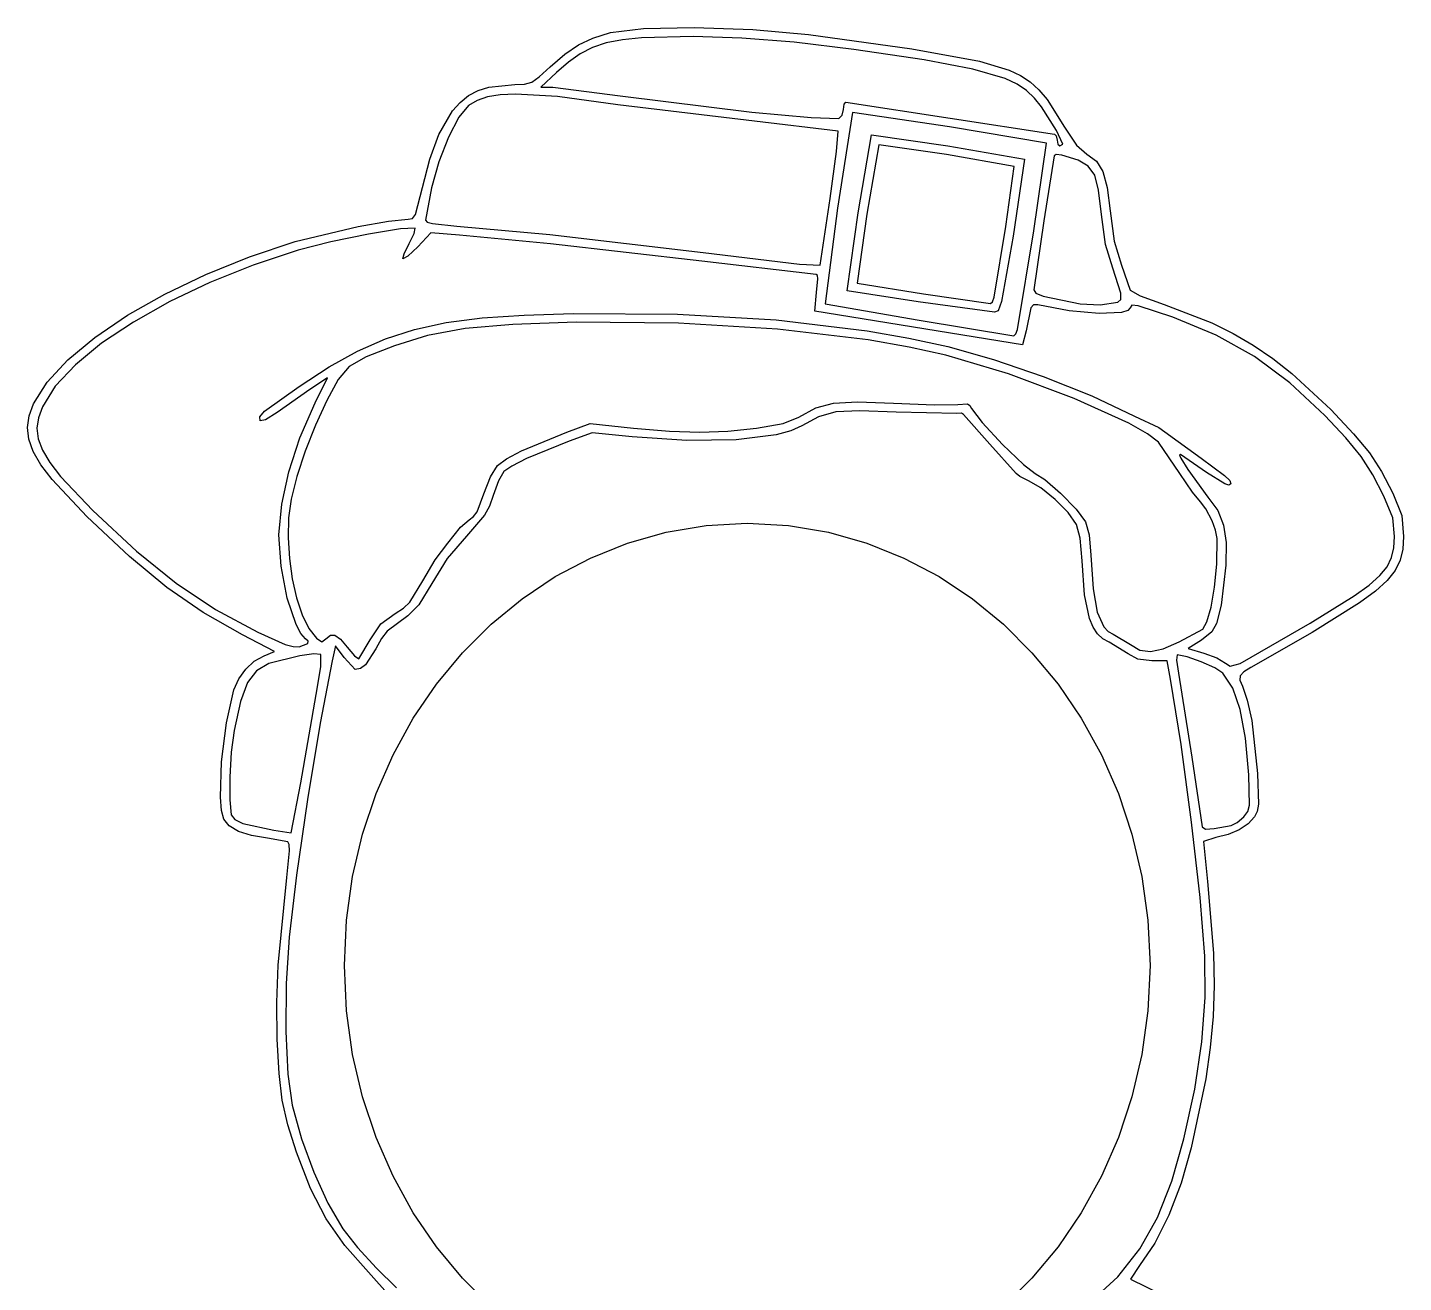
# Model space of a CAD drawing. Extents: x 22 to 181, y 1 to 269.
# Drawn here: x 29 to 161.8, y 147.7 to 268.8 of the extents above; entities that cross this region are included whole.
import ezdxf

# ---------------------------------------------------------------- set-up
doc = ezdxf.new("R2010")
doc.units = 0

msp = doc.modelspace()

# ---------------------------------------------------------------- linework, layer by layer
at = {"layer": 'Layer 1'}
for p, q in [((83.618898, 267.784114), (85.302076, 268.323695)), ((85.302076, 268.323695), (88.488669, 268.716818)), ((88.488669, 268.716818), (93.397537, 268.809819)), ((93.397537, 268.809819), (99.038711, 268.612489)), ((99.038711, 268.612489), (104.422222, 268.134618)), ((80.909449, 266.237483), (82.220324, 267.126176)), ((82.220324, 267.126176), (83.618898, 267.784114)), ((84.908124, 267.321318), (83.579697, 266.871688)), ((86.459611, 267.630349), (84.908124, 267.321318)), ((88.316359, 267.820436), (86.459611, 267.630349)), ((93.274444, 267.930392), (88.316359, 267.820436)), ((97.997718, 267.791763), (93.274444, 267.930392)), ((103.04939, 267.394009), (97.997718, 267.791763)), ((108.787296, 266.700955), (103.04939, 267.394009)), ((104.422222, 268.134618), (114.405136, 266.742223)), ((79.489371, 265.005637), (80.909449, 266.237483)), ((82.392129, 266.259803), (81.263217, 265.464011)), ((83.579697, 266.871688), (82.392129, 266.259803)), ((115.569269, 265.676423), (108.787296, 266.700955)), ((114.405136, 266.742223), (120.914504, 265.550721)), ((120.279054, 264.802723), (115.569269, 265.676423)), ((78.429582, 264.04205), (79.489371, 265.005637)), ((80.110762, 264.462656), (78.598889, 263.052629)), ((81.263217, 265.464011), (80.110762, 264.462656)), ((123.416307, 263.885573), (120.279054, 264.802723)), ((120.914504, 265.550721), (123.786235, 264.691086)), ((123.786235, 264.691086), (124.877615, 264.186618)), ((72.525672, 262.732354), (73.562832, 263.063747)), ((73.562832, 263.063747), (76.077343, 263.313333)), ((76.077343, 263.313333), (77.023585, 263.344701)), ((77.023585, 263.344701), (77.707659, 263.538006)), ((77.707659, 263.538006), (78.429582, 264.04205)), ((78.598889, 263.052629), (79.743162, 263.04187)), ((79.743162, 263.04187), (86.234273, 262.213379)), ((124.546115, 263.35045), (123.416307, 263.885573)), ((125.463846, 262.732159), (124.546115, 263.35045)), ((124.877615, 264.186618), (125.814068, 263.57444)), ((125.814068, 263.57444), (126.651637, 262.811097)), ((70.793283, 261.59167), (71.60904, 262.245975)), ((71.60904, 262.245975), (72.525672, 262.732354)), ((72.444797, 261.767069), (71.614589, 261.288037)), ((73.438118, 262.111138), (72.444797, 261.767069)), ((74.651494, 262.320515), (73.438118, 262.111138)), ((76.141869, 262.395471), (74.651494, 262.320515)), ((80.18139, 262.143203), (76.141869, 262.395471)), ((86.012226, 261.356501), (80.18139, 262.143203)), ((86.234273, 262.213379), (98.948696, 260.656869)), ((107.876492, 261.410141), (108.039027, 261.62)), ((108.039027, 261.62), (118.097227, 260.067778)), ((126.229853, 262.006598), (125.463846, 262.732159)), ((126.904488, 261.149666), (126.229853, 262.006598)), ((126.651637, 262.811097), (127.446371, 261.853133)), ((127.446371, 261.853133), (129.131512, 259.179514)), ((68.754744, 258.491798), (70.05875, 260.756498)), ((70.05875, 260.756498), (70.793283, 261.59167)), ((71.614589, 261.288037), (70.677763, 260.167255)), ((99.201111, 259.767263), (86.012226, 261.356501)), ((98.948696, 260.656869), (104.682631, 260.119231)), ((108.681085, 260.596784), (107.230255, 251.373277)), ((107.355313, 260.017121), (107.676349, 260.349074)), ((107.676349, 260.349074), (107.808889, 260.905587)), ((107.808889, 260.905587), (107.876492, 261.410141)), ((118.025679, 259.23716), (108.681085, 260.596784)), ((128.349231, 258.885109), (126.904488, 261.149666)), ((70.677763, 260.167255), (69.666864, 258.242273)), ((107.288677, 258.822088), (99.201111, 259.767263)), ((104.682631, 260.119231), (107.355313, 260.017121)), ((127.378914, 257.653119), (118.025679, 259.23716)), ((118.097227, 260.067778), (128.168202, 258.515556)), ((129.131512, 259.179514), (130.275601, 257.447782)), ((67.887711, 256.122476), (68.754744, 258.491798)), ((69.666864, 258.242273), (68.736955, 255.857428)), ((107.139165, 256.839947), (107.288677, 258.822088)), ((109.224627, 250.918263), (110.490869, 258.467628)), ((110.490869, 258.467628), (117.855972, 257.382521)), ((126.158305, 249.182188), (127.378914, 257.653119)), ((128.168202, 258.515556), (128.339756, 258.34975)), ((128.339756, 258.34975), (128.411111, 257.951111)), ((128.975556, 257.541793), (128.349231, 258.885109)), ((128.411111, 257.951111), (128.494014, 257.552472)), ((106.519424, 252.306667), (107.139165, 256.839947)), ((111.210748, 257.485207), (110.047816, 250.802022)), ((117.737116, 256.557765), (111.210748, 257.485207)), ((124.279691, 255.392501), (117.737116, 256.557765)), ((117.855972, 257.382521), (125.257591, 256.114351)), ((128.128889, 256.429117), (127.142686, 250.149673)), ((128.3329, 256.548828), (128.128889, 256.429117)), ((128.865712, 256.504959), (128.3329, 256.548828)), ((128.494014, 257.552472), (128.693333, 257.386667)), ((128.693333, 257.386667), (128.975556, 257.541793)), ((130.442406, 256.01215), (128.865712, 256.504959)), ((128.975556, 257.541793), (128.975556, 257.541793)), ((130.275601, 257.447782), (131.272094, 256.585782)), ((131.272094, 256.585782), (132.206635, 255.919068)), ((67.152153, 253.365), (67.887711, 256.122476)), ((68.736955, 255.857428), (68.043098, 253.357057)), ((123.478843, 249.611366), (124.279691, 255.392501)), ((125.257591, 256.114351), (124.16041, 248.663335)), ((131.422851, 255.441172), (130.442406, 256.01215)), ((132.042305, 254.567161), (131.422851, 255.441172)), ((132.206635, 255.919068), (132.842483, 254.91197)), ((132.423709, 253.10289), (132.042305, 254.567161)), ((132.842483, 254.91197), (133.258463, 253.37374)), ((66.498009, 250.757506), (67.152153, 253.365)), ((68.043098, 253.357057), (67.451111, 250.223624)), ((132.690006, 250.761133), (132.423709, 253.10289)), ((133.258463, 253.37374), (133.533399, 251.113632)), ((105.557969, 245.886111), (106.519424, 252.306667)), ((107.230255, 251.373277), (106.015875, 242.159875)), ((133.533399, 251.113632), (133.926572, 248.182577)), ((60.973135, 249.60264), (63.885284, 250.125797)), ((63.885284, 250.125797), (65.781386, 250.331111)), ((65.781386, 250.331111), (66.203772, 250.3962)), ((66.203772, 250.3962), (66.498009, 250.757506)), ((67.451111, 250.223624), (67.611132, 250.03897)), ((67.611132, 250.03897), (68.130657, 249.890364)), ((68.130657, 249.890364), (70.485, 249.657081)), ((70.485, 249.657081), (79.440866, 248.830416)), ((108.153186, 243.401628), (109.224627, 250.918263)), ((110.047816, 250.802022), (109.1276, 244.133401)), ((127.142686, 250.149673), (126.154908, 243.507231)), ((133.082282, 247.888171), (132.690006, 250.761133)), ((54.892222, 248.159504), (60.973135, 249.60264)), ((61.966674, 248.872991), (58.31985, 248.116219)), ((65.036755, 249.385078), (61.966674, 248.872991)), ((66.451932, 249.44881), (65.036755, 249.385078)), ((65.870667, 247.960444), (66.347496, 248.945292)), ((66.347496, 248.945292), (66.451932, 249.44881)), ((67.98529, 248.989393), (66.709832, 247.65825)), ((70.752089, 248.786938), (67.98529, 248.989393)), ((79.524394, 247.947373), (70.752089, 248.786938)), ((79.440866, 248.830416), (94.262222, 247.100523)), ((122.339013, 242.781667), (123.478843, 249.611366)), ((124.16041, 248.663335), (123.057348, 242.374334)), ((124.598351, 239.677222), (126.158305, 249.182188)), ((50.47455, 246.698603), (54.892222, 248.159504)), ((55.174444, 247.318433), (50.811379, 245.875694)), ((58.31985, 248.116219), (55.174444, 247.318433)), ((65.39152, 246.977915), (65.870667, 247.960444)), ((66.709832, 247.65825), (65.764136, 246.763035)), ((94.121111, 246.26011), (79.524394, 247.947373)), ((94.262222, 247.100523), (103.55915, 245.989794)), ((133.789479, 245.589253), (133.082282, 247.888171)), ((133.926572, 248.182577), (134.636146, 245.871476)), ((46.246981, 244.990808), (50.47455, 246.698603)), ((50.811379, 245.875694), (46.652571, 244.207575)), ((65.281511, 246.47997), (65.39152, 246.977915)), ((65.764136, 246.763035), (65.281511, 246.47997)), ((105.152876, 244.969354), (94.121111, 246.26011)), ((103.55915, 245.989794), (105.557969, 245.886111)), ((105.557969, 245.886111), (105.557969, 245.886111)), ((134.636146, 245.871476), (135.471888, 243.465898)), ((42.29463, 243.088857), (46.246981, 244.990808)), ((105.277318, 244.870877), (105.152876, 244.969354)), ((105.200286, 243.251663), (105.326367, 244.563852)), ((105.326367, 244.563852), (105.277318, 244.870877)), ((134.572147, 243.165663), (133.789479, 245.589253)), ((38.702608, 241.045487), (42.29463, 243.088857)), ((46.652571, 244.207575), (42.778188, 242.363115)), ((105.034077, 241.442714), (105.200286, 243.251663)), ((115.016475, 242.332443), (108.153186, 243.401628)), ((109.1276, 244.133401), (115.511783, 243.108005)), ((115.511783, 243.108005), (121.985179, 242.179604)), ((126.154908, 243.507231), (126.357818, 243.180112)), ((126.357818, 243.180112), (127.071836, 242.875907)), ((134.550945, 242.570705), (134.572147, 243.165663)), ((135.471888, 243.465898), (136.433512, 242.919246)), ((42.778188, 242.363115), (39.268399, 240.391353)), ((106.015875, 242.159875), (115.086421, 240.570896)), ((122.375041, 241.332066), (115.016475, 242.332443)), ((115.016475, 242.332443), (115.016475, 242.332443)), ((121.985179, 242.179604), (122.174212, 242.342873)), ((122.174212, 242.342873), (122.339013, 242.781667)), ((122.339013, 242.781667), (122.339013, 242.781667)), ((123.057348, 242.374334), (122.733718, 241.485283)), ((125.875646, 241.766858), (125.435987, 239.536111)), ((126.142441, 242.061965), (125.875646, 241.766858)), ((126.542117, 242.040165), (126.142441, 242.061965)), ((129.590961, 241.463466), (126.542117, 242.040165)), ((127.071836, 242.875907), (130.650796, 242.149763)), ((130.650796, 242.149763), (132.556744, 242.044509)), ((132.556744, 242.044509), (134.267222, 242.300909)), ((134.267222, 242.300909), (134.550945, 242.570705)), ((134.267222, 242.300909), (134.267222, 242.300909)), ((135.466667, 241.767908), (135.244033, 241.492547)), ((135.62145, 242.006321), (135.466667, 241.767908)), ((136.223367, 241.964995), (135.62145, 242.006321)), ((139.593997, 240.861954), (136.223367, 241.964995)), ((136.433512, 242.919246), (138.738167, 242.0704)), ((138.738167, 242.0704), (143.334217, 240.310693)), ((35.556028, 238.913439), (38.702608, 241.045487)), ((39.268399, 240.391353), (36.203371, 238.341325)), ((69.465949, 240.338319), (72.941208, 240.7882)), ((72.941208, 240.7882), (76.97118, 241.068586)), ((81.985556, 240.367972), (75.876537, 240.159892)), ((76.97118, 241.068586), (81.703333, 241.218762)), ((81.703333, 241.218762), (91.792104, 241.158416)), ((91.878683, 240.292878), (81.985556, 240.367972)), ((91.792104, 241.158416), (101.312694, 240.594607)), ((101.312694, 240.594607), (110.069298, 239.544622)), ((125.062956, 238.193631), (105.034077, 241.442714)), ((115.086421, 240.570896), (124.242957, 239.076021)), ((122.733718, 241.485283), (122.375041, 241.332066)), ((132.474954, 241.214256), (129.590961, 241.463466)), ((134.623667, 241.309936), (132.474954, 241.214256)), ((135.244033, 241.492547), (134.623667, 241.309936)), ((143.768291, 239.13211), (139.593997, 240.861954)), ((63.5897, 238.772936), (66.397936, 239.679659)), ((67.662243, 239.102394), (64.461167, 238.111905)), ((66.397936, 239.679659), (69.465949, 240.338319)), ((71.284733, 239.761545), (67.662243, 239.102394)), ((75.876537, 240.159892), (71.284733, 239.761545)), ((101.434972, 239.711493), (91.878683, 240.292878)), ((110.191831, 238.664939), (101.434972, 239.711493)), ((110.069298, 239.544622), (114.099915, 238.842717)), ((124.242957, 239.076021), (124.432448, 239.238682)), ((124.432448, 239.238682), (124.598351, 239.677222)), ((124.598351, 239.677222), (124.598351, 239.677222)), ((125.435987, 239.536111), (125.062956, 238.193631)), ((143.334217, 240.310693), (145.395799, 239.296056)), ((147.461581, 237.066536), (143.768291, 239.13211)), ((145.395799, 239.296056), (147.349189, 238.160431)), ((32.940005, 236.745449), (35.556028, 238.913439)), ((36.203371, 238.341325), (33.663273, 236.262073)), ((60.893774, 237.578867), (63.5897, 238.772936)), ((64.461167, 238.111905), (61.741489, 237.040144)), ((114.125914, 237.980075), (110.191831, 238.664939)), ((114.099915, 238.842717), (117.866109, 238.025751)), ((117.686667, 237.194338), (114.125914, 237.980075)), ((117.866109, 238.025751), (122.29162, 236.781373)), ((147.349189, 238.160431), (149.231467, 236.880464)), ((30.939651, 234.594256), (32.940005, 236.745449)), ((58.16269, 236.058166), (60.893774, 237.578867)), ((61.741489, 237.040144), (60.105419, 236.092972)), ((123.718331, 235.379722), (117.686667, 237.194338)), ((122.29162, 236.781373), (127.08197, 235.134007)), ((150.886829, 234.527479), (147.461581, 237.066536)), ((149.231467, 236.880464), (151.07971, 235.432806)), ((33.663273, 236.262073), (31.728273, 234.202633)), ((55.248979, 234.171549), (58.16269, 236.058166)), ((60.105419, 236.092972), (59.01381, 234.834408)), ((130.05083, 233.006445), (123.718331, 235.379722)), ((127.08197, 235.134007), (131.770362, 233.257208)), ((151.07971, 235.432806), (154.822409, 231.941012)), ((29.640078, 232.512599), (30.939651, 234.594256)), ((31.728273, 234.202633), (30.478538, 232.212044)), ((51.934705, 231.783541), (55.248979, 234.171549)), ((56.303333, 233.877736), (53.143545, 231.655741)), ((57.996667, 235.024219), (56.303333, 233.877736)), ((56.806423, 232.588221), (57.996667, 235.024219)), ((59.01381, 234.834408), (57.927514, 232.828468)), ((154.256997, 231.377182), (150.886829, 234.527479)), ((29.214499, 231.345603), (29.640078, 232.512599)), ((55.333947, 229.215602), (56.806423, 232.588221)), ((57.927514, 232.828468), (56.8271, 230.436739)), ((105.127166, 232.110592), (106.831213, 232.577745)), ((106.831213, 232.577745), (109.143661, 232.702684)), ((109.143661, 232.702684), (112.61193, 232.566108)), ((112.61193, 232.566108), (116.566, 232.410658)), ((116.566, 232.410658), (118.846944, 232.447756)), ((118.846944, 232.447756), (119.776913, 232.486414)), ((119.776913, 232.486414), (120.00084, 232.338912)), ((135.330014, 230.628583), (130.05083, 233.006445)), ((131.770362, 233.257208), (135.89, 231.324528)), ((29.047434, 230.222782), (29.214499, 231.345603)), ((30.100104, 231.161556), (29.960544, 230.142715)), ((30.478538, 232.212044), (30.100104, 231.161556)), ((51.464587, 231.238784), (51.934705, 231.783541)), ((51.496471, 230.872476), (51.464587, 231.238784)), ((53.143545, 231.655741), (52.0311, 230.956792)), ((101.966937, 230.604899), (103.484101, 231.220526)), ((103.484101, 231.220526), (105.127166, 232.110592)), ((105.388377, 231.253957), (103.766324, 230.37386)), ((107.073048, 231.712405), (105.388377, 231.253957)), ((109.383581, 231.830483), (107.073048, 231.712405)), ((112.883222, 231.68947), (109.383581, 231.830483)), ((118.738238, 231.554127), (112.883222, 231.68947)), ((119.191483, 231.598691), (118.738238, 231.554127)), ((119.38, 231.479649), (119.191483, 231.598691)), ((121.92, 228.615522), (119.38, 231.479649)), ((120.00084, 232.338912), (120.152101, 232.053601)), ((120.152101, 232.053601), (121.179767, 230.701963)), ((135.89, 231.324528), (138.218333, 230.225177)), ((156.295547, 229.207966), (154.256997, 231.377182)), ((154.822409, 231.941012), (157.017667, 229.620223)), ((29.162292, 229.094684), (29.047434, 230.222782)), ((29.960544, 230.142715), (30.081486, 229.111108)), ((52.0311, 230.956792), (51.496471, 230.872476)), ((56.8271, 230.436739), (55.842234, 227.925865)), ((76.722342, 227.954799), (81.101616, 229.767175)), ((81.101616, 229.767175), (83.361967, 230.600591)), ((83.361967, 230.600591), (87.54467, 230.164742)), ((87.54467, 230.164742), (91.021108, 229.861641)), ((91.021108, 229.861641), (93.938969, 229.757082)), ((93.938969, 229.757082), (96.621484, 229.850417)), ((96.621484, 229.850417), (99.391879, 230.140998)), ((99.391879, 230.140998), (101.966937, 230.604899)), ((102.731115, 229.903465), (101.296465, 229.521827)), ((103.766324, 230.37386), (102.731115, 229.903465)), ((121.179767, 230.701963), (123.154856, 228.585876)), ((137.151441, 229.611082), (135.330014, 230.628583)), ((138.218333, 230.225177), (138.803609, 229.799444)), ((138.803609, 229.799444), (142.322654, 227.259772)), ((29.582481, 227.911855), (29.162292, 229.094684)), ((30.081486, 229.111108), (30.484559, 228.022322)), ((54.253259, 225.939557), (55.333947, 229.215602)), ((81.327724, 228.899819), (77.212709, 227.210161)), ((83.531961, 229.712548), (81.327724, 228.899819)), ((87.415426, 229.300405), (83.531961, 229.712548)), ((92.676001, 228.955884), (87.415426, 229.300405)), ((97.451352, 229.03943), (92.676001, 228.955884)), ((101.296465, 229.521827), (97.451352, 229.03943)), ((124.46, 225.771893), (121.92, 228.615522)), ((123.154856, 228.585876), (125.166429, 226.634695)), ((138.201733, 228.800214), (137.151441, 229.611082)), ((140.265503, 225.777778), (138.201733, 228.800214)), ((157.757075, 227.41742), (156.295547, 229.207966)), ((157.017667, 229.620223), (158.55672, 227.758718)), ((30.33141, 226.624843), (29.582481, 227.911855)), ((30.484559, 228.022322), (31.191389, 226.831944)), ((55.842234, 227.925865), (55.040339, 225.482786)), ((74.396927, 226.540362), (75.272894, 227.183395)), ((75.272894, 227.183395), (76.722342, 227.954799)), ((77.212709, 227.210161), (75.797111, 226.494528)), ((140.311355, 227.59762), (140.239404, 227.556174)), ((140.239404, 227.556174), (140.359393, 227.261735)), ((142.845361, 225.874467), (140.311355, 227.59762)), ((140.359393, 227.261735), (141.022169, 226.150347)), ((142.322654, 227.259772), (144.585482, 225.594199)), ((158.894953, 225.659686), (157.757075, 227.41742)), ((158.55672, 227.758718), (159.725718, 225.970888)), ((31.43249, 225.184195), (30.33141, 226.624843)), ((31.191389, 226.831944), (32.223606, 225.49556)), ((53.576278, 222.803566), (54.253259, 225.939557)), ((73.729611, 225.462666), (74.396927, 226.540362)), ((75.009674, 225.958245), (74.50729, 225.078251)), ((75.797111, 226.494528), (75.009674, 225.958245)), ((124.812337, 225.480904), (124.46, 225.771893)), ((125.166429, 226.634695), (126.303549, 225.777778)), ((126.303549, 225.777778), (127.230021, 225.209196)), ((141.471129, 223.98344), (140.265503, 225.777778)), ((141.022169, 226.150347), (142.967733, 223.492791)), ((144.588115, 224.770164), (142.845361, 225.874467)), ((159.725718, 225.970888), (160.810809, 223.871124)), ((34.784733, 221.644179), (31.43249, 225.184195)), ((32.223606, 225.49556), (35.350712, 222.207125)), ((55.040339, 225.482786), (54.488842, 223.294442)), ((73.098886, 223.813407), (73.729611, 225.462666)), ((74.50729, 225.078251), (73.976546, 223.63964)), ((125.659444, 225.083277), (124.812337, 225.480904)), ((126.84145, 224.388314), (125.659444, 225.083277)), ((127.230021, 225.209196), (128.735235, 223.873813)), ((144.585482, 225.594199), (145.06878, 225.099733)), ((144.985635, 224.657333), (144.588115, 224.770164)), ((145.164962, 224.791775), (144.985635, 224.657333)), ((145.06878, 225.099733), (145.164962, 224.791775)), ((159.962554, 223.588902), (158.894953, 225.659686)), ((54.488842, 223.294442), (54.249159, 221.507837)), ((72.449127, 222.089933), (73.098886, 223.813407)), ((73.976546, 223.63964), (73.61919, 222.61252)), ((128.213855, 223.267435), (126.84145, 224.388314)), ((129.467859, 222.001294), (128.213855, 223.267435)), ((128.735235, 223.873813), (130.239148, 222.32717)), ((142.249889, 223.038046), (141.471129, 223.98344)), ((142.967733, 223.492791), (143.911628, 222.194586)), ((160.803295, 221.491851), (159.962554, 223.588902)), ((160.810809, 223.871124), (161.669799, 221.720339)), ((35.350712, 222.207125), (39.557548, 218.296555)), ((53.314922, 219.851111), (53.576278, 222.803566)), ((72.102027, 221.629425), (72.449127, 222.089933)), ((73.61919, 222.61252), (73.16533, 221.764231)), ((130.294659, 220.870549), (129.467859, 222.001294)), ((130.239148, 222.32717), (131.161719, 221.124811)), ((142.773966, 222.358581), (142.249889, 223.038046)), ((143.367272, 221.203602), (142.773966, 222.358581)), ((143.911628, 222.194586), (144.478559, 220.802953)), ((38.898074, 217.777718), (34.784733, 221.644179)), ((54.249159, 221.507837), (54.198589, 219.571722)), ((69.609231, 219.06291), (70.839561, 220.615132)), ((70.839561, 220.615132), (71.667099, 221.308673)), ((73.16533, 221.764231), (71.400244, 219.745916)), ((71.667099, 221.308673), (72.102027, 221.629425)), ((90.673922, 220.112479), (94.532604, 220.759538)), ((94.532604, 220.759538), (98.505637, 220.980003)), ((98.505637, 220.980003), (102.478669, 220.759538)), ((102.478669, 220.759538), (106.337352, 220.112479)), ((130.637121, 219.552132), (130.294659, 220.870549)), ((131.161719, 221.124811), (131.502407, 219.864304)), ((143.705038, 220.324597), (143.367272, 221.203602)), ((144.478559, 220.802953), (144.720531, 219.12024)), ((160.986219, 219.684047), (160.803295, 221.491851)), ((161.669799, 221.720339), (161.8435, 219.698652)), ((53.519114, 216.830278), (53.314922, 219.851111)), ((54.198589, 219.571722), (54.320548, 217.576817)), ((71.400244, 219.745916), (69.540958, 217.581571)), ((86.949181, 219.060332), (90.673922, 220.112479)), ((106.337352, 220.112479), (110.062093, 219.060332)), ((130.826507, 217.342771), (130.637121, 219.552132)), ((131.502407, 219.864304), (131.679264, 217.897027)), ((143.874704, 219.515152), (143.705038, 220.324597)), ((143.828671, 217.028889), (143.874704, 219.515152)), ((144.720531, 219.12024), (144.689551, 216.9488)), ((160.917075, 218.607429), (160.986219, 219.684047)), ((161.8435, 219.698652), (161.768939, 218.487022)), ((39.557548, 218.296555), (43.39111, 215.19786)), ((68.390533, 217.444556), (69.609231, 219.06291)), ((83.377969, 217.6246), (86.949181, 219.060332)), ((110.062093, 219.060332), (113.633305, 217.6246)), ((131.679264, 217.897027), (131.890863, 214.654924)), ((160.694915, 217.661741), (160.917075, 218.607429)), ((161.768939, 218.487022), (161.519839, 217.416305)), ((42.501461, 214.78959), (38.898074, 217.777718)), ((54.121046, 213.734428), (53.519114, 216.830278)), ((54.320548, 217.576817), (54.598456, 215.613843)), ((67.185664, 215.419124), (68.390533, 217.444556)), ((69.540958, 217.581571), (68.053009, 215.177909)), ((79.979878, 215.826789), (83.377969, 217.6246)), ((113.633305, 217.6246), (117.031396, 215.826789)), ((131.071797, 214.08384), (130.826507, 217.342771)), ((143.604201, 214.807712), (143.828671, 217.028889)), ((144.689551, 216.9488), (144.251626, 213.077778)), ((159.554027, 215.92027), (160.260359, 216.786262)), ((160.260359, 216.786262), (160.694915, 217.661741)), ((161.519839, 217.416305), (161.03654, 216.423969)), ((43.39111, 215.19786), (47.181777, 212.6671)), ((54.598456, 215.613843), (55.015729, 213.773519)), ((65.943437, 213.355663), (67.185664, 215.419124)), ((68.053009, 215.177909), (66.811679, 213.110771)), ((76.774497, 213.688403), (79.979878, 215.826789)), ((117.031396, 215.826789), (120.236777, 213.688403)), ((158.516538, 215.003043), (159.554027, 215.92027)), ((160.259385, 215.447486), (159.128715, 214.424324)), ((161.03654, 216.423969), (160.259385, 215.447486)), ((45.998505, 212.372546), (42.501461, 214.78959)), ((131.55421, 211.793116), (131.071797, 214.08384)), ((131.890863, 214.654924), (132.295165, 212.385482)), ((143.272022, 212.883381), (143.604201, 214.807712)), ((152.823333, 211.336735), (157.088513, 213.973859)), ((157.088513, 213.973859), (158.516538, 215.003043)), ((159.128715, 214.424324), (157.58487, 213.291954)), ((47.181777, 212.6671), (51.259926, 210.460336)), ((54.959843, 211.193027), (54.121046, 213.734428)), ((55.015729, 213.773519), (55.555785, 212.146567)), ((64.517496, 212.272412), (65.333751, 212.786237)), ((65.333751, 212.786237), (65.943437, 213.355663)), ((66.811679, 213.110771), (65.75057, 212.03618)), ((73.781416, 211.230947), (76.774497, 213.688403)), ((120.236777, 213.688403), (123.229858, 211.230947)), ((142.877691, 211.465471), (143.272022, 212.883381)), ((144.251626, 213.077778), (143.811363, 211.302442)), ((157.58487, 213.291954), (153.019023, 210.44947)), ((49.792817, 210.219341), (45.998505, 212.372546)), ((55.417793, 210.326952), (54.959843, 211.193027)), ((55.555785, 212.146567), (56.202042, 210.823706)), ((62.131846, 209.728983), (63.154917, 211.267344)), ((63.154917, 211.267344), (64.517496, 212.272412)), ((65.75057, 212.03618), (63.756392, 210.566242)), ((71.020225, 208.475925), (73.781416, 211.230947)), ((123.229858, 211.230947), (125.99105, 208.475925)), ((131.90047, 210.962333), (131.55421, 211.793116)), ((132.295165, 212.385482), (132.926006, 210.968191)), ((142.466763, 210.763556), (142.877691, 211.465471)), ((143.811363, 211.302442), (143.359837, 210.509165)), ((146.070322, 207.459521), (152.823333, 211.336735)), ((152.823333, 211.336735), (152.823333, 211.336735)), ((52.877855, 208.61254), (49.792817, 210.219341)), ((51.259926, 210.460336), (53.899804, 209.287109)), ((55.874632, 209.835538), (55.417793, 210.326952)), ((56.132062, 209.593232), (55.874632, 209.835538)), ((56.202042, 210.823706), (56.937918, 209.895657)), ((56.937918, 209.895657), (57.459673, 209.549214)), ((57.459673, 209.549214), (57.849646, 209.825102)), ((57.849646, 209.825102), (58.274641, 210.177697)), ((58.274641, 210.177697), (58.719448, 210.175375)), ((58.719448, 210.175375), (59.240123, 209.795972)), ((63.204325, 209.854192), (62.663019, 208.86363)), ((63.756392, 210.566242), (63.204325, 209.854192)), ((132.325371, 210.315402), (131.90047, 210.962333)), ((132.835366, 209.832924), (132.325371, 210.315402)), ((133.436908, 209.4955), (132.835366, 209.832924)), ((132.926006, 210.968191), (133.336952, 210.541444)), ((133.336952, 210.541444), (133.817222, 210.282544)), ((133.817222, 210.282544), (135.509435, 209.275099)), ((140.200933, 209.538127), (142.466763, 210.763556)), ((143.359837, 210.509165), (142.356626, 209.704409)), ((153.019023, 210.44947), (147.126229, 207.043898)), ((51.87937, 208.195347), (52.877855, 208.61254)), ((53.899804, 209.287109), (54.691939, 209.073441)), ((54.691939, 209.073441), (55.271035, 209.059932)), ((55.271035, 209.059932), (56.109275, 209.37292)), ((56.109275, 209.37292), (56.132062, 209.593232)), ((58.756897, 209.163516), (58.440351, 207.687511)), ((59.600643, 208.016204), (58.756897, 209.163516)), ((59.240123, 209.795972), (59.892723, 209.017322)), ((59.892723, 209.017322), (60.605644, 208.177754)), ((61.019114, 207.898018), (62.131846, 209.728983)), ((62.663019, 208.86363), (61.662777, 207.314775)), ((62.131846, 209.728983), (62.131846, 209.728983)), ((135.274262, 208.388845), (133.436908, 209.4955)), ((135.509435, 209.275099), (136.41426, 208.733364)), ((136.41426, 208.733364), (137.433103, 208.592998)), ((137.433103, 208.592998), (138.662986, 208.859439)), ((138.662986, 208.859439), (140.200933, 209.538127)), ((142.356626, 209.704409), (141.078641, 208.893935)), ((141.078641, 208.893935), (142.587895, 208.455184)), ((50.109438, 206.911111), (50.927491, 207.658503)), ((50.927491, 207.658503), (51.87937, 208.195347)), ((52.345646, 207.431874), (51.140302, 206.753677)), ((55.325271, 208.191861), (52.345646, 207.431874)), ((56.679942, 208.376061), (55.325271, 208.191861)), ((57.358681, 208.325319), (56.679942, 208.376061)), ((58.440351, 207.687511), (57.289294, 201.676157)), ((57.339935, 207.119759), (57.358681, 208.325319)), ((60.67911, 206.868889), (59.600643, 208.016204)), ((60.605644, 208.177754), (61.019114, 207.898018)), ((61.662777, 207.314775), (61.188564, 206.97376)), ((68.510513, 205.444843), (71.020225, 208.475925)), ((125.99105, 208.475925), (128.500761, 205.444843)), ((136.216875, 207.85627), (135.274262, 208.388845)), ((137.556203, 207.715556), (136.216875, 207.85627)), ((139.037991, 207.715556), (137.556203, 207.715556)), ((139.365598, 205.937558), (139.037991, 207.715556)), ((139.987477, 208.28), (139.942306, 207.761858)), ((139.942306, 207.761858), (140.139143, 206.516111)), ((140.964485, 208.078789), (139.987477, 208.28)), ((142.333535, 207.5969), (140.964485, 208.078789)), ((143.635303, 207.016946), (142.333535, 207.5969)), ((142.587895, 208.455184), (143.816276, 207.989112)), ((143.816276, 207.989112), (144.65024, 207.484678)), ((144.65024, 207.484678), (145.109127, 207.180114)), ((145.109127, 207.180114), (146.070322, 207.459521)), ((48.973367, 204.896559), (49.449851, 205.98114)), ((49.449851, 205.98114), (50.109438, 206.911111)), ((51.140302, 206.753677), (50.265802, 205.622058)), ((56.905847, 204.43816), (57.339935, 207.119759)), ((61.188564, 206.97376), (60.67911, 206.868889)), ((140.386864, 199.624854), (139.365598, 205.937558)), ((140.139143, 206.516111), (141.406349, 198.402222)), ((144.410467, 206.521541), (143.635303, 207.016946)), ((145.359433, 205.0705), (144.410467, 206.521541)), ((146.080243, 206.270179), (146.052982, 205.836933)), ((146.052982, 205.836933), (146.296854, 205.243946)), ((146.423153, 206.640296), (146.080243, 206.270179)), ((147.126229, 207.043898), (146.423153, 206.640296)), ((48.237269, 201.706634), (48.973367, 204.896559)), ((50.265802, 205.622058), (49.58943, 203.782779)), ((66.271872, 202.159206), (68.510513, 205.444843)), ((128.500761, 205.444843), (130.739402, 202.159206)), ((146.078865, 203.003907), (145.359433, 205.0705)), ((146.296854, 205.243946), (146.771698, 203.915954)), ((49.58943, 203.782779), (48.978467, 200.981601)), ((55.429079, 195.932778), (56.905847, 204.43816)), ((146.771698, 203.915954), (147.195843, 201.947775)), ((64.32389, 198.640517), (66.271872, 202.159206)), ((130.739402, 202.159206), (132.687384, 198.640517)), ((146.589735, 200.239406), (146.078865, 203.003907)), ((147.195843, 201.947775), (147.763862, 196.826347)), ((47.781019, 197.957258), (48.237269, 201.706634)), ((48.978467, 200.981601), (48.710833, 198.895273)), ((57.289294, 201.676157), (56.075897, 194.333302)), ((141.396166, 192.138746), (140.386864, 199.624854)), ((146.913019, 196.694639), (146.589735, 200.239406)), ((47.675925, 194.556667), (47.781019, 197.957258)), ((48.710833, 198.895273), (48.565538, 196.487753)), ((62.686157, 194.910281), (64.32389, 198.640517)), ((132.687384, 198.640517), (134.325116, 194.910281)), ((141.406349, 198.402222), (142.409616, 191.685966)), ((146.989839, 193.774088), (146.913019, 196.694639)), ((147.763862, 196.826347), (147.840459, 193.863865)), ((48.565538, 196.487753), (48.560179, 194.296247)), ((54.491517, 191.099654), (55.429079, 195.932778)), ((55.429079, 195.932778), (55.429079, 195.932778)), ((47.777344, 193.270991), (47.675925, 194.556667)), ((48.560179, 194.296247), (48.712354, 192.857964)), ((56.075897, 194.333302), (55.009663, 187.007062)), ((61.378264, 190.990004), (62.686157, 194.910281)), ((134.325116, 194.910281), (135.633009, 190.990004)), ((47.993292, 192.4131), (47.777344, 193.270991)), ((48.712354, 192.857964), (49.049792, 192.400105)), ((145.798754, 192.094505), (146.437675, 192.665974)), ((146.437675, 192.665974), (146.812666, 193.165409)), ((146.812666, 193.165409), (146.989839, 193.774088)), ((147.455238, 192.64731), (146.845494, 191.983029)), ((147.714889, 193.163449), (147.455238, 192.64731)), ((147.840459, 193.863865), (147.714889, 193.163449)), ((48.510368, 191.775287), (47.993292, 192.4131)), ((49.409604, 191.249392), (48.510368, 191.775287)), ((49.049792, 192.400105), (49.821013, 192.005904)), ((50.654063, 190.851332), (49.409604, 191.249392)), ((49.821013, 192.005904), (52.80912, 191.355554)), ((52.80912, 191.355554), (54.491517, 191.099654)), ((142.220603, 184.870432), (141.396166, 192.138746)), ((142.409616, 191.685966), (142.736216, 191.448825)), ((142.736216, 191.448825), (143.57687, 191.511524)), ((143.57687, 191.511524), (145.203333, 191.800226)), ((145.972914, 191.403559), (144.908103, 190.946668)), ((145.203333, 191.800226), (145.798754, 192.094505)), ((145.203333, 191.800226), (145.203333, 191.800226)), ((146.845494, 191.983029), (145.972914, 191.403559)), ((52.20681, 190.597028), (50.654063, 190.851332)), ((54.17025, 190.227924), (52.20681, 190.597028)), ((54.297753, 189.966505), (54.17025, 190.227924)), ((54.325858, 189.354955), (54.297753, 189.966505)), ((60.419801, 186.90119), (61.378264, 190.990004)), ((135.633009, 190.990004), (136.591472, 186.90119)), ((143.721667, 190.650125), (142.527728, 190.263526)), ((142.527728, 190.263526), (142.943526, 186.424562)), ((144.908103, 190.946668), (143.721667, 190.650125)), ((54.076371, 186.808118), (54.325858, 189.354955)), ((53.234047, 178.346395), (54.076371, 186.808118)), ((55.009663, 187.007062), (54.300095, 181.045556)), ((59.830357, 182.665344), (60.419801, 186.90119)), ((136.591472, 186.90119), (137.180916, 182.665344)), ((142.943526, 186.424562), (143.506819, 179.487841)), ((142.687271, 179.211111), (142.220603, 184.870432)), ((59.629523, 178.30397), (59.830357, 182.665344)), ((137.180916, 182.665344), (137.38175, 178.30397)), ((54.300095, 181.045556), (54.024317, 176.575048)), ((143.506819, 179.487841), (143.562719, 176.375225)), ((53.104736, 174.749601), (53.234047, 178.346395)), ((59.830357, 173.942596), (59.629523, 178.30397)), ((137.38175, 178.30397), (137.180916, 173.942596)), ((137.38175, 178.30397), (137.38175, 178.30397)), ((142.710692, 175.215048), (142.687271, 179.211111)), ((54.024317, 176.575048), (53.987194, 171.947259)), ((143.562719, 176.375225), (143.460637, 173.378304)), ((53.147691, 171.200724), (53.104736, 174.749601)), ((142.378739, 170.933135), (142.710692, 175.215048)), ((60.419801, 169.70675), (59.830357, 173.942596)), ((137.180916, 173.942596), (136.591472, 169.70675)), ((143.460637, 173.378304), (143.194962, 170.405977)), ((53.987194, 171.947259), (54.177381, 167.811673)), ((53.319738, 167.891714), (53.147691, 171.200724)), ((141.693151, 166.380488), (142.378739, 170.933135)), ((143.194962, 170.405977), (142.76008, 167.367144)), ((61.378264, 165.617935), (60.419801, 169.70675)), ((136.591472, 169.70675), (135.633009, 165.617935)), ((53.629491, 165.297203), (53.319738, 167.891714)), ((54.177381, 167.811673), (54.583533, 164.817778)), ((142.76008, 167.367144), (141.360248, 160.725556)), ((140.655669, 161.572222), (141.693151, 166.380488)), ((54.159426, 162.929826), (53.629491, 165.297203)), ((54.583533, 164.817778), (55.487058, 161.592149)), ((62.686157, 161.697658), (61.378264, 165.617935)), ((135.633009, 165.617935), (134.325116, 161.697658)), ((54.992019, 160.302222), (54.159426, 162.929826)), ((55.487058, 161.592149), (56.676957, 158.355747)), ((64.32389, 157.967423), (62.686157, 161.697658)), ((134.325116, 161.697658), (132.687384, 157.967423)), ((139.497753, 157.502594), (140.655669, 161.572222)), ((141.360248, 160.725556), (140.376632, 157.310624)), ((56.357752, 156.784027), (54.992019, 160.302222)), ((56.676957, 158.355747), (58.046754, 155.367497)), ((57.8566, 153.872404), (56.357752, 156.784027)), ((66.271872, 154.448734), (64.32389, 157.967423)), ((132.687384, 157.967423), (130.739402, 154.448734)), ((138.115792, 154.002521), (139.497753, 157.502594)), ((140.376632, 157.310624), (139.189511, 154.211327)), ((58.046754, 155.367497), (59.489975, 152.886323)), ((68.510513, 151.163096), (66.271872, 154.448734)), ((130.739402, 154.448734), (128.500761, 151.163096)), ((139.189511, 154.211327), (137.841719, 151.525416)), ((59.661716, 151.27884), (57.8566, 153.872404)), ((59.489975, 152.886323), (60.891018, 151.079623)), ((136.407524, 150.962683), (138.115792, 154.002521)), ((137.841719, 151.525416), (136.376088, 149.350643)), ((61.946251, 148.714821), (59.661716, 151.27884)), ((60.891018, 151.079623), (62.719111, 149.08796)), ((71.020225, 148.132014), (68.510513, 151.163096)), ((128.500761, 151.163096), (125.99105, 148.132014)), ((134.270693, 148.273759), (136.407524, 150.962683)), ((62.719111, 149.08796), (64.673837, 147.218008)), ((136.376088, 149.350643), (135.513637, 148.025623)), ((64.034715, 146.371699), (61.946251, 148.714821)), ((73.781416, 145.376993), (71.020225, 148.132014)), ((125.99105, 148.132014), (123.229858, 145.376993)), ((131.603038, 145.826428), (134.270693, 148.273759)), ((135.513637, 148.025623), (138.579095, 146.534497))]:
    msp.add_line(p, q, dxfattribs=at)

doc.saveas('drawing.dxf')
